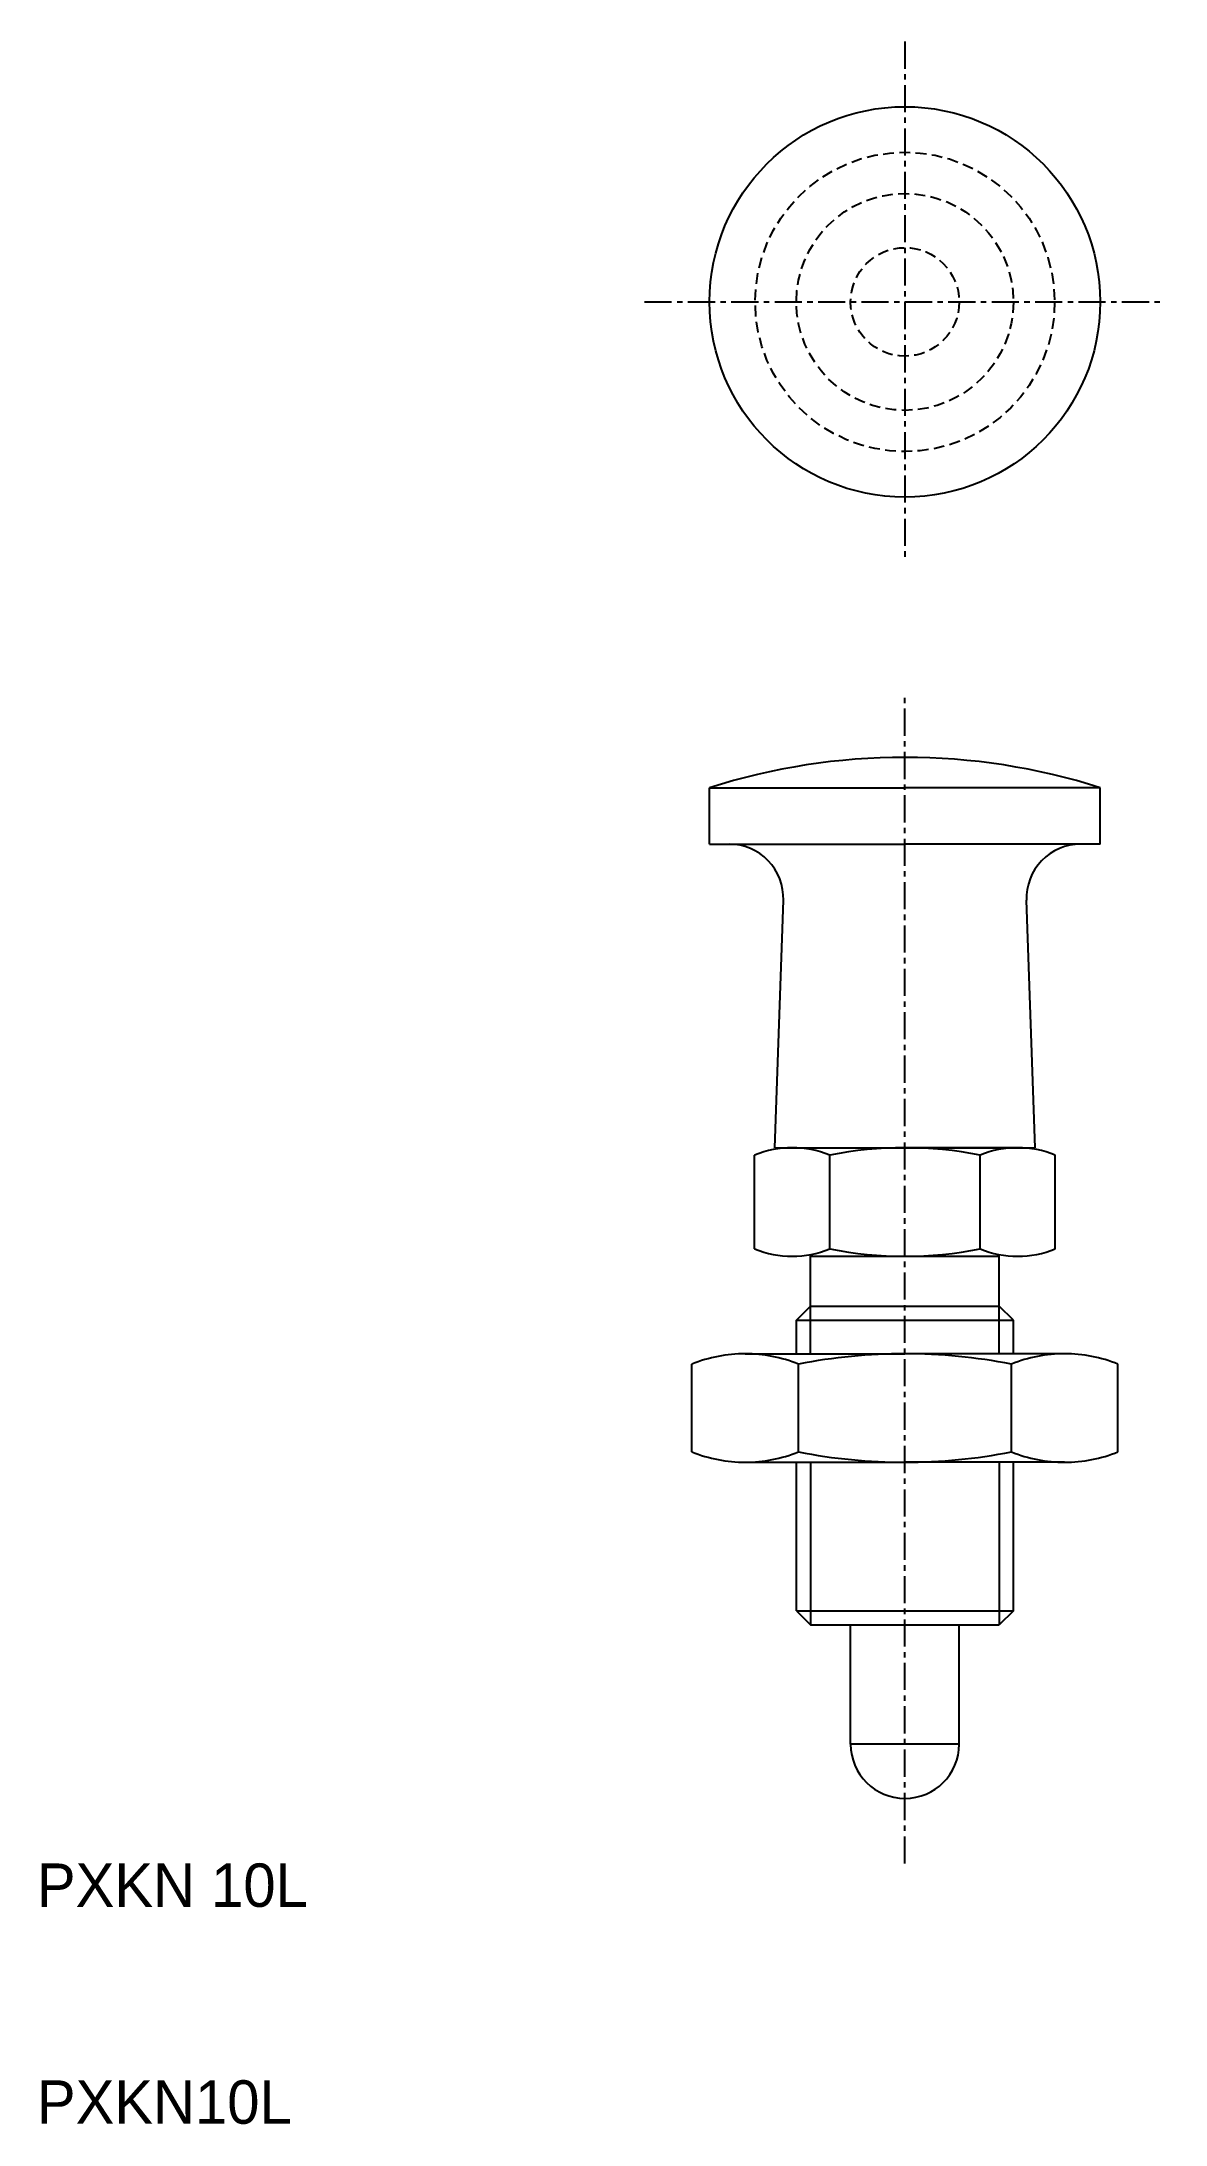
# Model space of a CAD drawing. Extents: x 395.6 to 447.4, y 157.6 to 253.7.
import ezdxf

# ---------------------------------------------------------------- set-up
doc = ezdxf.new("R2010")
doc.units = 0
doc.linetypes.add('CENTER', pattern=[2, 1.25, -0.25, 0.25, -0.25])
doc.linetypes.add('DASHED', pattern=[0.75, 0.5, -0.25])
doc.layers.get('0').update_dxf_attribs({"linetype": 'CONTINUOUS'})
doc.layers.add('CENTER', color=1, linetype='CENTER')

msp = doc.modelspace()

# ---------------------------------------------------------------- linework, layer by layer
at = {"color": 7, "linetype": 'CONTINUOUS'}
for p, q in [((426.408, 219.259), (435.408, 219.259)), ((426.408, 216.659), (426.408, 219.259)), ((444.408, 219.259), (435.408, 219.259)), ((444.408, 216.659), (444.408, 219.259)), ((426.408, 216.659), (427.308, 216.659)), ((427.308, 216.659), (435.408, 216.659)), ((443.508, 216.659), (435.408, 216.659)), ((444.408, 216.659), (443.508, 216.659)), ((429.408, 202.659), (429.807, 214.072)), ((441.408, 202.659), (441.01, 214.072)), ((429.408, 202.659), (441.408, 202.659)), ((430.212, 202.659), (435.408, 202.659)), ((440.604, 202.659), (435.408, 202.659)), ((428.48, 197.996), (428.48, 202.323)), ((431.944, 197.996), (431.944, 202.323)), ((438.872, 197.996), (438.872, 202.323)), ((442.336, 197.996), (442.336, 202.323)), ((431.058, 195.359), (431.058, 197.737)), ((431.058, 197.659), (435.408, 197.659)), ((435.408, 197.659), (439.758, 197.659)), ((439.758, 195.359), (439.758, 197.737)), ((430.408, 194.709), (431.058, 195.359)), ((431.058, 195.359), (439.758, 195.359)), ((440.408, 194.709), (439.758, 195.359)), ((430.408, 193.159), (430.408, 194.709)), ((430.408, 194.709), (440.408, 194.709)), ((440.408, 193.159), (440.408, 194.709)), ((428.047, 193.159), (435.408, 193.159)), ((442.769, 193.159), (435.408, 193.159)), ((425.593, 188.636), (425.593, 192.682)), ((430.501, 188.636), (430.501, 192.682)), ((440.316, 188.636), (440.316, 192.682)), ((445.223, 188.636), (445.223, 192.682)), ((428.047, 188.159), (435.408, 188.159)), ((430.408, 181.309), (430.408, 188.159)), ((442.769, 188.159), (435.408, 188.159)), ((440.408, 181.309), (440.408, 188.159)), ((430.408, 181.309), (440.408, 181.309)), ((430.408, 181.309), (431.058, 180.659)), ((431.058, 180.659), (439.758, 180.659)), ((432.908, 175.159), (432.908, 180.659)), ((437.908, 175.159), (437.908, 180.659)), ((440.408, 181.309), (439.758, 180.659)), ((437.908, 175.159), (432.908, 175.159))]:
    msp.add_line(p, q, dxfattribs=at)
at = {"color": 3, "linetype": 'CONTINUOUS'}
for p, q in [((431.058, 193.159), (431.058, 195.359)), ((439.758, 193.159), (439.758, 195.359)), ((431.058, 188.159), (431.058, 180.659)), ((439.758, 188.159), (439.758, 180.659))]:
    msp.add_line(p, q, dxfattribs=at)
at = {"color": 7, "linetype": 'CONTINUOUS'}
msp.add_circle((435.408, 241.659), 9, dxfattribs=at)
at = {"color": 3, "linetype": 'DASHED'}
for radius in [6.9, 5, 2.5]:
    msp.add_circle((435.408, 241.659), radius, dxfattribs=at)
at = {"color": 7, "linetype": 'CONTINUOUS'}
for centre, radius, start, end in [((435.408, 191.031), 29.629, 90, 107.68363), ((435.408, 191.031), 29.629, 72.31637, 90), ((427.308, 214.159), 2.5, 358.00033, 90), ((443.508, 214.159), 2.5, 90, 181.99967), ((430.212, 198.033), 4.626, 68.01264, 111.98736), ((435.408, 184.659), 18, 78.9042, 101.0958), ((440.604, 198.033), 4.626, 68.01264, 111.98736), ((430.212, 202.285), 4.626, 248.01264, 291.98736), ((435.408, 215.659), 18, 258.9042, 281.0958), ((440.604, 202.285), 4.626, 248.01264, 291.98736), ((428.047, 186.605), 6.554, 90, 111.98736), ((428.047, 186.605), 6.554, 68.01264, 90), ((435.408, 167.659), 25.5, 78.9042, 101.0958), ((442.769, 186.605), 6.554, 90, 111.98736), ((442.769, 186.605), 6.554, 68.01264, 90), ((428.047, 194.713), 6.554, 248.01264, 270), ((428.047, 194.713), 6.554, 270, 291.98736), ((435.408, 213.659), 25.5, 258.9042, 281.0958), ((442.769, 194.713), 6.554, 248.01264, 270), ((442.769, 194.713), 6.554, 270, 291.98736), ((435.408, 175.159), 2.5, 180, 0)]:
    msp.add_arc(centre, radius, start, end, dxfattribs=at)
at = {"layer": 'CENTER', "color": 1, "linetype": 'CENTER'}
for p, q in [((435.408, 253.659), (435.408, 229.659)), ((423.408, 241.659), (447.408, 241.659)), ((435.408, 169.659), (435.408, 223.659))]:
    msp.add_line(p, q, dxfattribs=at)

# ---------------------------------------------------------------- texts
at = {"color": 7, "linetype": 'CONTINUOUS'}
for s, p in [('PXKN 10L', (395.408, 167.659)), ('PXKN10L', (395.408, 157.659))]:
    msp.add_text(s, height=2, dxfattribs=at).set_placement(p)

doc.saveas('drawing.dxf')
